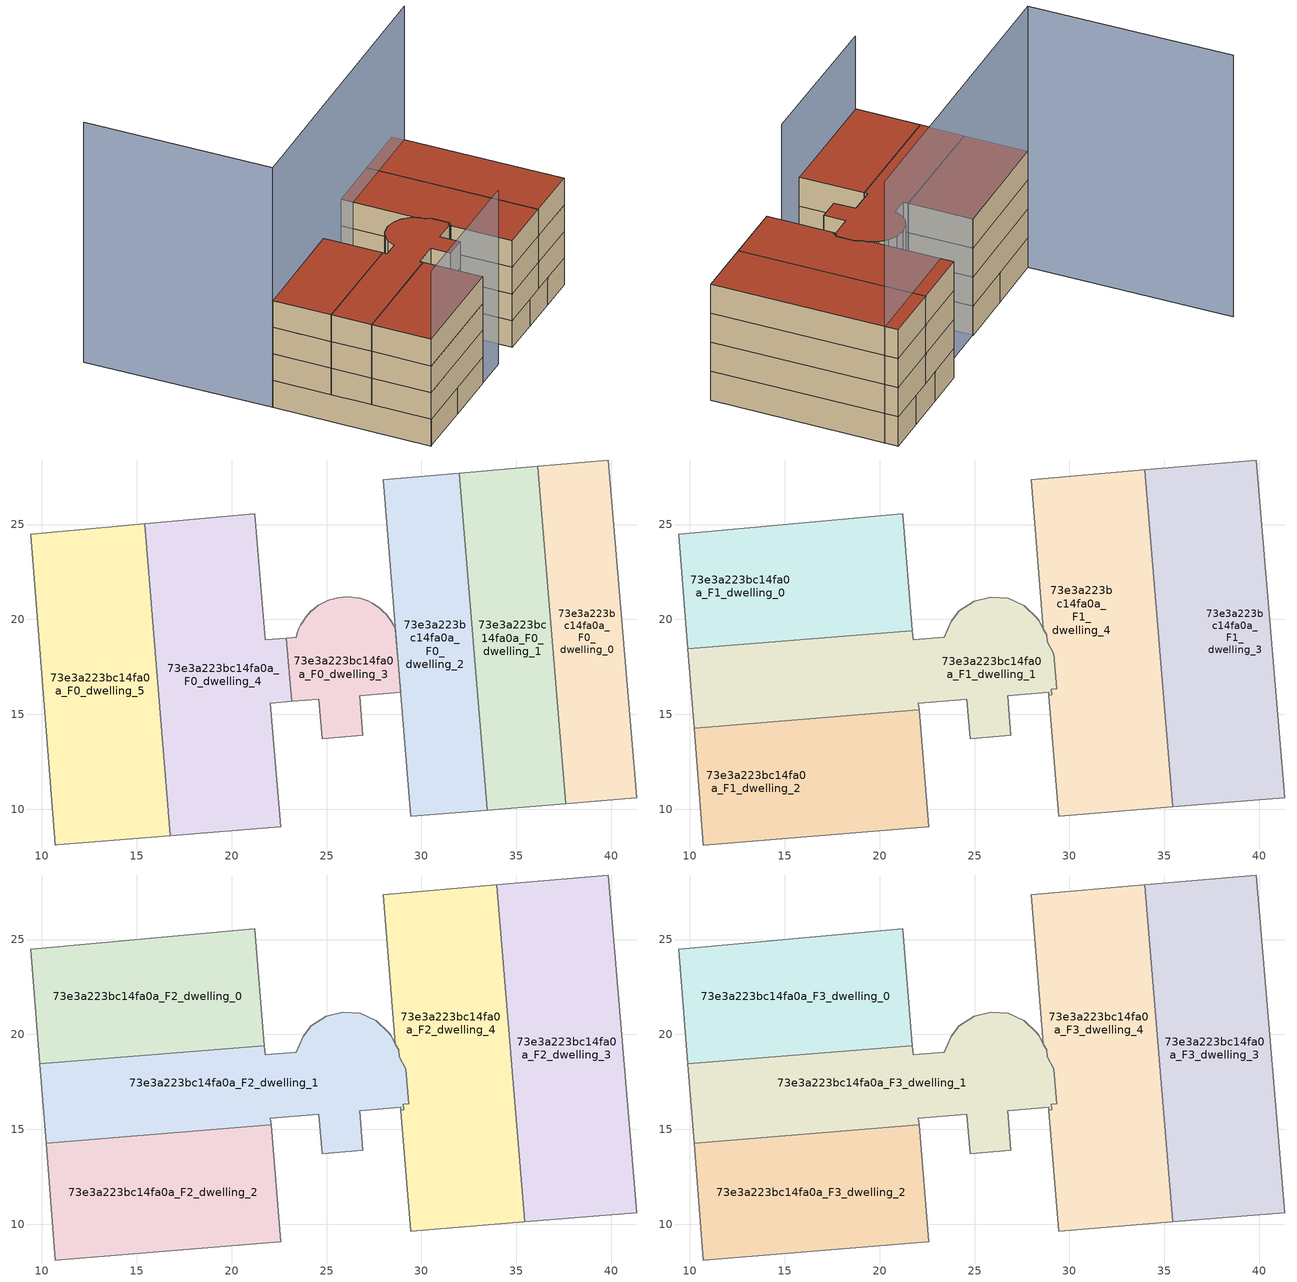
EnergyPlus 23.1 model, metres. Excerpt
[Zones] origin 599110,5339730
73e3a223bc14fa0a_F0_dwelling_0
 floor ground (EU_floor_Construction): 39.85,28.4 41.33,10.6 37.61,10.29 36.13,28.07 z0
 wall to 73e3a223bc14fa0a_F0_dwelling_1 (EU_wall_Construction): 36.13,28.07 37.61,10.29 z0:3
 wall adiabatic (EU_wall_Construction): 37.61,10.29 41.33,10.6 39.85,28.4 36.13,28.07 z0:3
73e3a223bc14fa0a_F0_dwelling_1
 floor ground (EU_floor_Construction): 36.13,28.07 37.61,10.29 33.46,9.96 31.98,27.71 z0
 wall to 73e3a223bc14fa0a_F0_dwelling_2 (EU_wall_Construction): 31.98,27.71 33.46,9.96 z0:3
 wall adiabatic (EU_wall_Construction): 36.13,28.07 31.98,27.71 / 33.46,9.96 37.61,10.29 z0:3
73e3a223bc14fa0a_F0_dwelling_2
 floor ground (EU_floor_Construction): 31.98,27.71 33.46,9.96 29.45,9.63 27.98,27.35 z0
 wall adiabatic (EU_wall_Construction): 31.98,27.71 27.98,27.35 29.45,9.63 33.46,9.96 z0:3
73e3a223bc14fa0a_F0_dwelling_3
 floor ground (EU_floor_Construction): 28.13,20.28 28.29,20.1 28.42,19.91 28.53,19.7 28.63,19.5 28.91,16.16 26.75,15.98 26.92,13.9 24.77,13.72 24.6,15.8 23.16,15.68 22.88,19.02 23.41,19.07 23.46,19.29 23.55,19.51 23.65,19.71 23.76,19.91 23.9,20.1 24.05,20.28 24.2,20.45 24.21,20.46 24.38,20.59 24.57,20.74 24.77,20.85 24.97,20.95 25.18,21.04 25.4,21.1 25.63,21.15 25.86,21.18 26.09,21.19 26.32,21.18 26.55,21.15 26.78,21.1 27,21.04 27.21,20.95 27.41,20.84 27.62,20.73 27.8,20.59 27.97,20.44 z0
 wall adiabatic (EU_wall_Construction): 23.16,15.68 24.6,15.8 24.77,13.72 26.92,13.9 26.75,15.98 28.91,16.16 28.63,19.5 28.53,19.7 28.42,19.91 28.29,20.1 28.13,20.28 27.97,20.44 27.8,20.59 27.62,20.73 27.41,20.84 27.21,20.95 27,21.04 26.78,21.1 26.55,21.15 26.32,21.18 26.09,21.19 25.86,21.18 25.63,21.15 25.4,21.1 25.18,21.04 24.97,20.95 24.77,20.85 24.57,20.74 24.38,20.59 24.21,20.46 24.2,20.45 24.05,20.28 23.9,20.1 23.76,19.91 23.65,19.71 23.55,19.51 23.46,19.29 23.41,19.07 22.88,19.02 z0:3
 wall to 73e3a223bc14fa0a_F0_dwelling_4 (EU_wall_Construction): 22.88,19.02 23.16,15.68 z0:3
 roof outside (EU_roof_Construction): 28.29,20.1 28.13,20.28 27.97,20.44 27.8,20.59 27.62,20.73 z3; 28.63,19.5 28.53,19.7 28.42,19.91 28.29,20.1 28.37,19.95 28.62,19.51 z3; 23.41,19.07 23.76,19.91 23.65,19.71 23.55,19.51 23.46,19.29 z3; 24.77,20.85 24.57,20.74 24.38,20.59 24.21,20.46 24.2,20.45 24.97,20.95 z3; 25.86,21.18 25.63,21.15 25.4,21.1 25.18,21.04 24.97,20.95 z3; 26.78,21.1 26.55,21.15 26.32,21.18 26.09,21.19 25.86,21.18 z3; 27.62,20.73 27.41,20.84 27.21,20.95 27,21.04 26.78,21.1 z3
73e3a223bc14fa0a_F0_dwelling_4
 floor ground (EU_floor_Construction): 21.22,25.56 21.77,18.93 22.88,19.02 23.16,15.68 22.05,15.59 22.59,9.08 16.78,8.61 15.41,25.03 z0
 wall adiabatic (EU_wall_Construction): 22.88,19.02 21.77,18.93 21.22,25.56 15.41,25.03 / 16.78,8.61 22.59,9.08 22.05,15.59 23.16,15.68 z0:3
 wall to 73e3a223bc14fa0a_F0_dwelling_5 (EU_wall_Construction): 15.41,25.03 16.78,8.61 z0:3
73e3a223bc14fa0a_F0_dwelling_5
 floor ground (EU_floor_Construction): 15.41,25.03 16.78,8.61 10.81,8.13 10.7,8.12 9.43,24.49 z0
 wall adiabatic (EU_wall_Construction): 15.41,25.03 9.43,24.49 10.7,8.12 10.81,8.13 16.78,8.61 z0:3
73e3a223bc14fa0a_F1_dwelling_0
 floor to 73e3a223bc14fa0a_F0_dwelling_5 (EU_floor_Construction): 15.41,25.03 15.92,18.94 9.9,18.45 9.43,24.49 z3
 floor to 73e3a223bc14fa0a_F0_dwelling_4 (EU_floor_Construction): 21.22,25.56 21.73,19.41 15.92,18.94 15.41,25.03 z3
 wall to 73e3a223bc14fa0a_F1_dwelling_1 (EU_wall_Construction): 9.9,18.45 21.73,19.41 z3:6
 wall adiabatic (EU_wall_Construction): 21.73,19.41 21.22,25.56 9.43,24.49 9.9,18.45 z3:6
73e3a223bc14fa0a_F1_dwelling_1
 floor to 73e3a223bc14fa0a_F0_dwelling_3 (EU_floor_Construction): 28.29,20.1 28.37,19.95 28.62,19.51 28.63,19.5 28.91,16.16 26.75,15.98 26.92,13.9 24.77,13.72 24.6,15.8 23.16,15.68 22.88,19.02 23.41,19.07 23.76,19.91 24.2,20.45 24.97,20.95 25.86,21.18 26.78,21.1 27.62,20.73 z3
 floor to 73e3a223bc14fa0a_F0_dwelling_2 (EU_floor_Construction): 28.8,19.18 28.83,18.83 29.19,18.2 29.34,16.35 29.04,16.32 29.07,16.03 28.92,16.01 28.63,19.49 z3
 floor to 73e3a223bc14fa0a_F0_dwelling_4 (EU_floor_Construction): 22.88,19.02 23.16,15.68 22.05,15.59 22.08,15.24 16.27,14.76 15.92,18.94 21.73,19.41 21.77,18.93 z3
 floor to 73e3a223bc14fa0a_F0_dwelling_5 (EU_floor_Construction): 15.92,18.94 16.27,14.76 10.22,14.27 9.9,18.45 z3
 wall to 73e3a223bc14fa0a_F1_dwelling_2 (EU_wall_Construction): 10.22,14.27 22.08,15.24 z3:6
 wall adiabatic (EU_wall_Construction): 9.9,18.45 10.22,14.27 / 28.63,19.5 28.62,19.51 28.37,19.95 28.29,20.1 27.62,20.73 26.78,21.1 25.86,21.18 24.97,20.95 24.2,20.45 23.76,19.91 23.41,19.07 21.77,18.93 21.73,19.41 / 29.04,16.32 29.33,16.35 / 22.08,15.24 22.05,15.59 24.6,15.8 24.77,13.72 26.92,13.9 26.75,15.98 28.91,16.16 28.92,16.01 z3:6
 wall to 73e3a223bc14fa0a_F1_dwelling_4 (EU_wall_Construction): 29.34,16.35 29.19,18.2 28.83,18.83 28.8,19.18 28.63,19.5 / 28.92,16.01 29.07,16.03 29.04,16.32 z3:6
73e3a223bc14fa0a_F1_dwelling_2
 floor outside (EU_floor_Construction): 22.59,9.08 10.7,8.12 10.81,8.13 z3
 floor to 73e3a223bc14fa0a_F0_dwelling_4 (EU_floor_Construction): 22.08,15.24 22.59,9.08 16.78,8.61 16.27,14.76 z3
 floor to 73e3a223bc14fa0a_F0_dwelling_5 (EU_floor_Construction): 16.27,14.76 16.78,8.61 10.81,8.13 10.7,8.12 10.22,14.27 z3
 wall adiabatic (EU_wall_Construction): 10.22,14.27 10.7,8.12 22.59,9.08 22.08,15.24 z3:6
73e3a223bc14fa0a_F1_dwelling_3
 floor to 73e3a223bc14fa0a_F0_dwelling_0 (EU_floor_Construction): 39.85,28.4 41.33,10.6 37.61,10.3 36.13,28.07 z3
 floor to 73e3a223bc14fa0a_F0_dwelling_1 (EU_floor_Construction): 36.13,28.07 37.61,10.3 35.44,10.12 33.96,27.88 z3
 wall to 73e3a223bc14fa0a_F1_dwelling_4 (EU_wall_Construction): 33.96,27.88 35.44,10.12 z3:6
 wall adiabatic (EU_wall_Construction): 35.44,10.12 41.33,10.6 39.85,28.4 33.96,27.88 z3:6
73e3a223bc14fa0a_F1_dwelling_4
 floor to 73e3a223bc14fa0a_F0_dwelling_1 (EU_floor_Construction): 33.96,27.88 35.44,10.12 33.46,9.96 31.98,27.71 z3
 floor to 73e3a223bc14fa0a_F0_dwelling_2 (EU_floor_Construction): 31.98,27.71 33.46,9.96 29.45,9.63 28.92,16.01 29.07,16.03 29.04,16.32 29.34,16.35 29.19,18.2 28.83,18.83 28.8,19.18 28.63,19.49 27.98,27.35 z3
 wall adiabatic (EU_wall_Construction): 33.96,27.88 27.98,27.35 28.63,19.5 / 28.92,16.01 29.45,9.63 35.44,10.12 / 29.34,16.35 29.04,16.32 z3:6
73e3a223bc14fa0a_F2_dwelling_0
 floor to 73e3a223bc14fa0a_F1_dwelling_0 (EU_floor_Construction): 21.22,25.56 21.73,19.41 9.9,18.45 9.43,24.49 z6
 wall to 73e3a223bc14fa0a_F2_dwelling_1 (EU_wall_Construction): 9.9,18.45 21.73,19.41 z6:9
 wall adiabatic (EU_wall_Construction): 21.73,19.41 21.22,25.56 9.43,24.49 9.9,18.45 z6:9
73e3a223bc14fa0a_F2_dwelling_1
 floor to 73e3a223bc14fa0a_F1_dwelling_1 (EU_floor_Construction): 28.29,20.1 28.37,19.95 28.62,19.51 28.63,19.5 28.8,19.18 28.83,18.83 29.19,18.2 29.34,16.35 29.04,16.32 29.07,16.03 28.92,16.01 28.91,16.16 26.75,15.98 26.92,13.9 24.77,13.72 24.6,15.8 22.05,15.59 22.08,15.24 10.22,14.27 9.9,18.45 21.73,19.41 21.77,18.93 23.41,19.07 23.76,19.91 24.2,20.45 24.97,20.95 25.86,21.18 26.78,21.1 27.62,20.73 z6
 wall to 73e3a223bc14fa0a_F2_dwelling_2 (EU_wall_Construction): 10.22,14.27 22.08,15.24 z6:9
 wall adiabatic (EU_wall_Construction): 9.9,18.45 10.22,14.27 / 28.63,19.5 28.62,19.51 28.37,19.95 28.29,20.1 27.62,20.73 26.78,21.1 25.86,21.18 24.97,20.95 24.2,20.45 23.76,19.91 23.41,19.07 21.77,18.93 21.73,19.41 / 29.04,16.32 29.33,16.35 / 22.08,15.24 22.05,15.59 24.6,15.8 24.77,13.72 26.92,13.9 26.75,15.98 28.91,16.16 28.92,16.01 z6:9
 wall to 73e3a223bc14fa0a_F2_dwelling_4 (EU_wall_Construction): 29.34,16.35 29.19,18.2 28.83,18.83 28.8,19.18 28.63,19.5 / 28.92,16.01 29.07,16.03 29.04,16.32 z6:9
73e3a223bc14fa0a_F2_dwelling_2
 floor to 73e3a223bc14fa0a_F1_dwelling_2 (EU_floor_Construction): 22.08,15.24 22.59,9.08 10.7,8.12 10.22,14.27 z6
 wall adiabatic (EU_wall_Construction): 10.22,14.27 10.7,8.12 22.59,9.08 22.08,15.24 z6:9
73e3a223bc14fa0a_F2_dwelling_3
 floor to 73e3a223bc14fa0a_F1_dwelling_3 (EU_floor_Construction): 39.85,28.4 41.33,10.6 35.44,10.12 33.96,27.88 z6
 wall to 73e3a223bc14fa0a_F2_dwelling_4 (EU_wall_Construction): 33.96,27.88 35.44,10.12 z6:9
 wall adiabatic (EU_wall_Construction): 35.44,10.12 41.33,10.6 39.85,28.4 33.96,27.88 z6:9
73e3a223bc14fa0a_F2_dwelling_4
 floor to 73e3a223bc14fa0a_F1_dwelling_4 (EU_floor_Construction): 33.96,27.88 35.44,10.12 29.45,9.63 28.92,16.01 29.07,16.03 29.04,16.32 29.34,16.35 29.19,18.2 28.83,18.83 28.8,19.18 28.63,19.5 27.98,27.35 z6
 wall adiabatic (EU_wall_Construction): 33.96,27.88 27.98,27.35 28.63,19.5 / 28.92,16.01 29.45,9.63 35.44,10.12 / 29.34,16.35 29.04,16.32 z6:9
73e3a223bc14fa0a_F3_dwelling_0
 floor to 73e3a223bc14fa0a_F2_dwelling_0 (EU_floor_Construction): 21.22,25.56 21.73,19.41 9.9,18.45 9.43,24.49 z9
 wall to 73e3a223bc14fa0a_F3_dwelling_1 (EU_wall_Construction): 9.9,18.45 21.73,19.41 z9:12
 wall adiabatic (EU_wall_Construction): 21.73,19.41 21.22,25.56 9.43,24.49 9.9,18.45 z9:12
 roof outside (EU_roof_Construction): 21.73,19.41 21.22,25.56 9.43,24.49 9.9,18.45 z12
73e3a223bc14fa0a_F3_dwelling_1
 floor to 73e3a223bc14fa0a_F2_dwelling_1 (EU_floor_Construction): 28.29,20.1 28.37,19.95 28.62,19.51 28.63,19.5 28.8,19.18 28.83,18.83 29.19,18.2 29.34,16.35 29.04,16.32 29.07,16.03 28.92,16.01 28.91,16.16 26.75,15.98 26.92,13.9 24.77,13.72 24.6,15.8 22.05,15.59 22.08,15.24 10.22,14.27 9.9,18.45 21.73,19.41 21.77,18.93 23.41,19.07 23.76,19.91 24.2,20.45 24.97,20.95 25.86,21.18 26.78,21.1 27.62,20.73 z9
 wall to 73e3a223bc14fa0a_F3_dwelling_2 (EU_wall_Construction): 10.22,14.27 22.08,15.24 z9:12
 wall adiabatic (EU_wall_Construction): 9.9,18.45 10.22,14.27 / 28.63,19.5 28.62,19.51 28.37,19.95 28.29,20.1 27.62,20.73 26.78,21.1 25.86,21.18 24.97,20.95 24.2,20.45 23.76,19.91 23.41,19.07 21.77,18.93 21.73,19.41 / 29.04,16.32 29.33,16.35 / 22.08,15.24 22.05,15.59 24.6,15.8 24.77,13.72 26.92,13.9 26.75,15.98 28.91,16.16 28.92,16.01 z9:12
 wall to 73e3a223bc14fa0a_F3_dwelling_4 (EU_wall_Construction): 29.34,16.35 29.19,18.2 28.83,18.83 28.8,19.18 28.63,19.5 / 28.92,16.01 29.07,16.03 29.04,16.32 z9:12
 roof outside (EU_roof_Construction): 29.07,16.03 29.04,16.32 29.33,16.35 29.19,18.2 28.83,18.83 28.8,19.18 28.63,19.5 28.62,19.51 28.37,19.95 28.29,20.1 27.62,20.73 26.78,21.1 25.86,21.18 24.97,20.95 24.2,20.45 23.76,19.91 23.41,19.07 21.77,18.93 21.73,19.41 9.9,18.45 10.22,14.27 22.08,15.24 22.05,15.59 24.6,15.8 24.77,13.72 26.92,13.9 26.75,15.98 28.91,16.16 28.92,16.01 z12
73e3a223bc14fa0a_F3_dwelling_2
 floor to 73e3a223bc14fa0a_F2_dwelling_2 (EU_floor_Construction): 22.08,15.24 22.59,9.08 10.7,8.12 10.22,14.27 z9
 wall adiabatic (EU_wall_Construction): 10.22,14.27 10.7,8.12 22.59,9.08 22.08,15.24 z9:12
 roof outside (EU_roof_Construction): 22.59,9.08 22.08,15.24 10.22,14.27 10.7,8.12 z12
73e3a223bc14fa0a_F3_dwelling_3
 floor to 73e3a223bc14fa0a_F2_dwelling_3 (EU_floor_Construction): 39.85,28.4 41.33,10.6 35.44,10.12 33.96,27.88 z9
 wall to 73e3a223bc14fa0a_F3_dwelling_4 (EU_wall_Construction): 33.96,27.88 35.44,10.12 z9:12
 wall adiabatic (EU_wall_Construction): 35.44,10.12 41.33,10.6 39.85,28.4 33.96,27.88 z9:12
 roof outside (EU_roof_Construction): 41.33,10.6 39.85,28.4 33.96,27.88 35.44,10.12 z12
73e3a223bc14fa0a_F3_dwelling_4
 floor to 73e3a223bc14fa0a_F2_dwelling_4 (EU_floor_Construction): 33.96,27.88 35.44,10.12 29.45,9.63 28.92,16.01 29.07,16.03 29.04,16.32 29.34,16.35 29.19,18.2 28.83,18.83 28.8,19.18 28.63,19.5 27.98,27.35 z9
 wall adiabatic (EU_wall_Construction): 33.96,27.88 27.98,27.35 28.63,19.5 / 28.92,16.01 29.45,9.63 35.44,10.12 / 29.34,16.35 29.04,16.32 z9:12
 roof outside (EU_roof_Construction): 35.44,10.12 33.96,27.88 27.98,27.35 28.63,19.5 28.8,19.18 28.83,18.83 29.19,18.2 29.34,16.35 29.04,16.32 29.07,16.03 28.92,16.01 29.45,9.63 z12
shading: 10.81,8.15 26.23,9.38 z0:19.6; 40.03,27.12 9.38,24.48 / 9.38,24.48 7.7,43.92 z0:27
[Building]
EU S2 Campaign: North Axis=0; Terrain=City; Solar Distribution=FullExterior
[Site:Location]
Vienna: Latitude=48; Longitude=16.5; Time Zone=1; Elevation=183
[SizingPeriod:WeatherFileDays]
AnnualSizingPeriod: Begin Month=1; Begin Day of Month=1; End Month=12; End Day of Month=31; Day of Week for Start Day=Monday; Use Weather File Daylight Saving Period=No; Use Weather File Rain and Snow Indicators=No
[MATERIAL]
EU_InternalMass_Material: Roughness=MediumRough; Thickness=0.1; Conductivity=1; Density=1800; Specific Heat=900; Thermal Absorptance=0.9; Solar Absorptance=0.7; Visible Absorptance=0.7
[MATERIAL:NOMASS] Roughness=MediumRough; Thermal Absorptance=0.9; Solar Absorptance=0.7; Visible Absorptance=0.7
Name | Thermal Resistance
EU_wall_NoMass | 0.942466
EU_roof_NoMass | 0.551687
EU_floor_NoMass | 0.66527
[CONSTRUCTION]
EU_wall_Construction: EU_wall_NoMass
EU_roof_Construction: EU_roof_NoMass
EU_floor_Construction: EU_floor_NoMass
EU_InternalMass_Construction: EU_InternalMass_Material
[ZONE] Type=1; Multiplier=1; Ceiling Height=autocalculate; Floor Area=autocalculate; Part of Total Floor Area=Yes
Name | Volume
73e3a223bc14fa0a_F0_dwelling_0 | 199.956
73e3a223bc14fa0a_F1_dwelling_0; 73e3a223bc14fa0a_F2_dwelling_0; 73e3a223bc14fa0a_F3_dwelling_0 | 217.45
73e3a223bc14fa0a_F0_dwelling_1 | 222.73
73e3a223bc14fa0a_F1_dwelling_1; 73e3a223bc14fa0a_F2_dwelling_1; 73e3a223bc14fa0a_F3_dwelling_1 | 256.774
73e3a223bc14fa0a_F0_dwelling_2 | 214.616
73e3a223bc14fa0a_F1_dwelling_2; 73e3a223bc14fa0a_F2_dwelling_2; 73e3a223bc14fa0a_F3_dwelling_2 | 220.704
73e3a223bc14fa0a_F0_dwelling_3 | 93.364
73e3a223bc14fa0a_F1_dwelling_3; 73e3a223bc14fa0a_F2_dwelling_3; 73e3a223bc14fa0a_F3_dwelling_3 | 316.66
73e3a223bc14fa0a_F0_dwelling_4 | 299.862
73e3a223bc14fa0a_F1_dwelling_4; 73e3a223bc14fa0a_F2_dwelling_4; 73e3a223bc14fa0a_F3_dwelling_4 | 317.292
73e3a223bc14fa0a_F0_dwelling_5 | 298.665
[INTERNALMASS] Construction=EU_InternalMass_Construction
Name | Zone or ZoneList | Surface Area
73e3a223bc14fa0a_F0_dwelling_0_EU_InternalMass | 73e3a223bc14fa0a_F0_dwelling_0 | 66.652
73e3a223bc14fa0a_F0_dwelling_1_EU_InternalMass | 73e3a223bc14fa0a_F0_dwelling_1 | 74.2432
73e3a223bc14fa0a_F0_dwelling_2_EU_InternalMass | 73e3a223bc14fa0a_F0_dwelling_2 | 71.5734
73e3a223bc14fa0a_F0_dwelling_3_EU_InternalMass | 73e3a223bc14fa0a_F0_dwelling_3 | 31.1225
73e3a223bc14fa0a_F0_dwelling_4_EU_InternalMass | 73e3a223bc14fa0a_F0_dwelling_4 | 99.9605
73e3a223bc14fa0a_F0_dwelling_5_EU_InternalMass | 73e3a223bc14fa0a_F0_dwelling_5 | 99.5468
73e3a223bc14fa0a_F1_dwelling_0_EU_InternalMass | 73e3a223bc14fa0a_F1_dwelling_0 | 72.4832
73e3a223bc14fa0a_F1_dwelling_1_EU_InternalMass | 73e3a223bc14fa0a_F1_dwelling_1 | 85.5916
73e3a223bc14fa0a_F1_dwelling_2_EU_InternalMass | 73e3a223bc14fa0a_F1_dwelling_2 | 73.5678
73e3a223bc14fa0a_F1_dwelling_3_EU_InternalMass | 73e3a223bc14fa0a_F1_dwelling_3 | 105.553
73e3a223bc14fa0a_F1_dwelling_4_EU_InternalMass | 73e3a223bc14fa0a_F1_dwelling_4 | 105.762
73e3a223bc14fa0a_F2_dwelling_0_EU_InternalMass | 73e3a223bc14fa0a_F2_dwelling_0 | 72.4832
73e3a223bc14fa0a_F2_dwelling_1_EU_InternalMass | 73e3a223bc14fa0a_F2_dwelling_1 | 85.5916
73e3a223bc14fa0a_F2_dwelling_2_EU_InternalMass | 73e3a223bc14fa0a_F2_dwelling_2 | 73.5678
73e3a223bc14fa0a_F2_dwelling_3_EU_InternalMass | 73e3a223bc14fa0a_F2_dwelling_3 | 105.553
73e3a223bc14fa0a_F2_dwelling_4_EU_InternalMass | 73e3a223bc14fa0a_F2_dwelling_4 | 105.762
73e3a223bc14fa0a_F3_dwelling_0_EU_InternalMass | 73e3a223bc14fa0a_F3_dwelling_0 | 72.4832
73e3a223bc14fa0a_F3_dwelling_1_EU_InternalMass | 73e3a223bc14fa0a_F3_dwelling_1 | 85.5916
73e3a223bc14fa0a_F3_dwelling_2_EU_InternalMass | 73e3a223bc14fa0a_F3_dwelling_2 | 73.5678
73e3a223bc14fa0a_F3_dwelling_3_EU_InternalMass | 73e3a223bc14fa0a_F3_dwelling_3 | 105.553
73e3a223bc14fa0a_F3_dwelling_4_EU_InternalMass | 73e3a223bc14fa0a_F3_dwelling_4 | 105.762
[OTHEREQUIPMENT] Fuel Type=Electricity; Design Level Calculation Method=Watts/Area; Power per Zone Floor Area=1; Fraction Latent=0; Fraction Radiant=0; Fraction Lost=0; Carbon Dioxide Generation Rate=0; EndUse Subcategory=EU_Step8_InternalGains
Name | Zone or ZoneList or Space or SpaceList | Schedule
EU_Step8_InternalGain_73e3a223bc14fa0a_F0_dwelling_0_f000 | 73e3a223bc14fa0a_F0_dwelling_0 | EU_Step8_GainSchedule_73e3a223bc14fa0a_F0_dwelling_0_f000
EU_Step8_InternalGain_73e3a223bc14fa0a_F0_dwelling_1_f000 | 73e3a223bc14fa0a_F0_dwelling_1 | EU_Step8_GainSchedule_73e3a223bc14fa0a_F0_dwelling_1_f000
EU_Step8_InternalGain_73e3a223bc14fa0a_F0_dwelling_2_f000 | 73e3a223bc14fa0a_F0_dwelling_2 | EU_Step8_GainSchedule_73e3a223bc14fa0a_F0_dwelling_2_f000
EU_Step8_InternalGain_73e3a223bc14fa0a_F0_dwelling_3_f000 | 73e3a223bc14fa0a_F0_dwelling_3 | EU_Step8_GainSchedule_73e3a223bc14fa0a_F0_dwelling_3_f000
EU_Step8_InternalGain_73e3a223bc14fa0a_F0_dwelling_4_f000 | 73e3a223bc14fa0a_F0_dwelling_4 | EU_Step8_GainSchedule_73e3a223bc14fa0a_F0_dwelling_4_f000
EU_Step8_InternalGain_73e3a223bc14fa0a_F0_dwelling_5_f000 | 73e3a223bc14fa0a_F0_dwelling_5 | EU_Step8_GainSchedule_73e3a223bc14fa0a_F0_dwelling_5_f000
EU_Step8_InternalGain_73e3a223bc14fa0a_F1_dwelling_0_f000 | 73e3a223bc14fa0a_F1_dwelling_0 | EU_Step8_GainSchedule_73e3a223bc14fa0a_F1_dwelling_0_f000
EU_Step8_InternalGain_73e3a223bc14fa0a_F1_dwelling_1_f000 | 73e3a223bc14fa0a_F1_dwelling_1 | EU_Step8_GainSchedule_73e3a223bc14fa0a_F1_dwelling_1_f000
EU_Step8_InternalGain_73e3a223bc14fa0a_F1_dwelling_2_f000 | 73e3a223bc14fa0a_F1_dwelling_2 | EU_Step8_GainSchedule_73e3a223bc14fa0a_F1_dwelling_2_f000
EU_Step8_InternalGain_73e3a223bc14fa0a_F1_dwelling_3_f000 | 73e3a223bc14fa0a_F1_dwelling_3 | EU_Step8_GainSchedule_73e3a223bc14fa0a_F1_dwelling_3_f000
EU_Step8_InternalGain_73e3a223bc14fa0a_F1_dwelling_4_f000 | 73e3a223bc14fa0a_F1_dwelling_4 | EU_Step8_GainSchedule_73e3a223bc14fa0a_F1_dwelling_4_f000
EU_Step8_InternalGain_73e3a223bc14fa0a_F2_dwelling_0_f000 | 73e3a223bc14fa0a_F2_dwelling_0 | EU_Step8_GainSchedule_73e3a223bc14fa0a_F2_dwelling_0_f000
EU_Step8_InternalGain_73e3a223bc14fa0a_F2_dwelling_1_f000 | 73e3a223bc14fa0a_F2_dwelling_1 | EU_Step8_GainSchedule_73e3a223bc14fa0a_F2_dwelling_1_f000
EU_Step8_InternalGain_73e3a223bc14fa0a_F2_dwelling_2_f000 | 73e3a223bc14fa0a_F2_dwelling_2 | EU_Step8_GainSchedule_73e3a223bc14fa0a_F2_dwelling_2_f000
EU_Step8_InternalGain_73e3a223bc14fa0a_F2_dwelling_3_f000 | 73e3a223bc14fa0a_F2_dwelling_3 | EU_Step8_GainSchedule_73e3a223bc14fa0a_F2_dwelling_3_f000
EU_Step8_InternalGain_73e3a223bc14fa0a_F2_dwelling_4_f000 | 73e3a223bc14fa0a_F2_dwelling_4 | EU_Step8_GainSchedule_73e3a223bc14fa0a_F2_dwelling_4_f000
EU_Step8_InternalGain_73e3a223bc14fa0a_F3_dwelling_0_f000 | 73e3a223bc14fa0a_F3_dwelling_0 | EU_Step8_GainSchedule_73e3a223bc14fa0a_F3_dwelling_0_f000
EU_Step8_InternalGain_73e3a223bc14fa0a_F3_dwelling_1_f000 | 73e3a223bc14fa0a_F3_dwelling_1 | EU_Step8_GainSchedule_73e3a223bc14fa0a_F3_dwelling_1_f000
EU_Step8_InternalGain_73e3a223bc14fa0a_F3_dwelling_2_f000 | 73e3a223bc14fa0a_F3_dwelling_2 | EU_Step8_GainSchedule_73e3a223bc14fa0a_F3_dwelling_2_f000
EU_Step8_InternalGain_73e3a223bc14fa0a_F3_dwelling_3_f000 | 73e3a223bc14fa0a_F3_dwelling_3 | EU_Step8_GainSchedule_73e3a223bc14fa0a_F3_dwelling_3_f000
EU_Step8_InternalGain_73e3a223bc14fa0a_F3_dwelling_4_f000 | 73e3a223bc14fa0a_F3_dwelling_4 | EU_Step8_GainSchedule_73e3a223bc14fa0a_F3_dwelling_4_f000
[ZONEVENTILATION:DESIGNFLOWRATE] Schedule=EU_AlwaysOn; Design Flow Rate Calculation Method=AirChanges/Hour; Air Changes per Hour=0.530523; Ventilation Type=Natural; Fan Pressure Rise=0; Fan Total Efficiency=1; Constant Term Coefficient=1; Temperature Term Coefficient=0; Velocity Term Coefficient=0; Velocity Squared Term Coefficient=0; Minimum Indoor Temperature=-100; Maximum Indoor Temperature=100; Delta Temperature=-100; Minimum Outdoor Temperature=-100; Maximum Outdoor Temperature=100; Maximum Wind Speed=40
Name | Zone or ZoneList or Space or SpaceList
EU_ConstantAir_73e3a223bc14fa0a_F0_dwelling_0 | 73e3a223bc14fa0a_F0_dwelling_0
EU_ConstantAir_73e3a223bc14fa0a_F0_dwelling_1 | 73e3a223bc14fa0a_F0_dwelling_1
EU_ConstantAir_73e3a223bc14fa0a_F0_dwelling_2 | 73e3a223bc14fa0a_F0_dwelling_2
EU_ConstantAir_73e3a223bc14fa0a_F0_dwelling_3 | 73e3a223bc14fa0a_F0_dwelling_3
EU_ConstantAir_73e3a223bc14fa0a_F0_dwelling_4 | 73e3a223bc14fa0a_F0_dwelling_4
EU_ConstantAir_73e3a223bc14fa0a_F0_dwelling_5 | 73e3a223bc14fa0a_F0_dwelling_5
EU_ConstantAir_73e3a223bc14fa0a_F1_dwelling_0 | 73e3a223bc14fa0a_F1_dwelling_0
EU_ConstantAir_73e3a223bc14fa0a_F1_dwelling_1 | 73e3a223bc14fa0a_F1_dwelling_1
EU_ConstantAir_73e3a223bc14fa0a_F1_dwelling_2 | 73e3a223bc14fa0a_F1_dwelling_2
EU_ConstantAir_73e3a223bc14fa0a_F1_dwelling_3 | 73e3a223bc14fa0a_F1_dwelling_3
EU_ConstantAir_73e3a223bc14fa0a_F1_dwelling_4 | 73e3a223bc14fa0a_F1_dwelling_4
EU_ConstantAir_73e3a223bc14fa0a_F2_dwelling_0 | 73e3a223bc14fa0a_F2_dwelling_0
EU_ConstantAir_73e3a223bc14fa0a_F2_dwelling_1 | 73e3a223bc14fa0a_F2_dwelling_1
EU_ConstantAir_73e3a223bc14fa0a_F2_dwelling_2 | 73e3a223bc14fa0a_F2_dwelling_2
EU_ConstantAir_73e3a223bc14fa0a_F2_dwelling_3 | 73e3a223bc14fa0a_F2_dwelling_3
EU_ConstantAir_73e3a223bc14fa0a_F2_dwelling_4 | 73e3a223bc14fa0a_F2_dwelling_4
EU_ConstantAir_73e3a223bc14fa0a_F3_dwelling_0 | 73e3a223bc14fa0a_F3_dwelling_0
EU_ConstantAir_73e3a223bc14fa0a_F3_dwelling_1 | 73e3a223bc14fa0a_F3_dwelling_1
EU_ConstantAir_73e3a223bc14fa0a_F3_dwelling_2 | 73e3a223bc14fa0a_F3_dwelling_2
EU_ConstantAir_73e3a223bc14fa0a_F3_dwelling_3 | 73e3a223bc14fa0a_F3_dwelling_3
EU_ConstantAir_73e3a223bc14fa0a_F3_dwelling_4 | 73e3a223bc14fa0a_F3_dwelling_4
[HVACTEMPLATE:THERMOSTAT] Constant Heating Setpoint=20; Constant Cooling Setpoint=50
EU_HeatOnly_73e3a223bc14fa0a_F0_dwelling_0; EU_HeatOnly_73e3a223bc14fa0a_F0_dwelling_1; EU_HeatOnly_73e3a223bc14fa0a_F0_dwelling_2; EU_HeatOnly_73e3a223bc14fa0a_F0_dwelling_3; EU_HeatOnly_73e3a223bc14fa0a_F0_dwelling_4; EU_HeatOnly_73e3a223bc14fa0a_F0_dwelling_5; EU_HeatOnly_73e3a223bc14fa0a_F1_dwelling_0; EU_HeatOnly_73e3a223bc14fa0a_F1_dwelling_1; EU_HeatOnly_73e3a223bc14fa0a_F1_dwelling_2; EU_HeatOnly_73e3a223bc14fa0a_F1_dwelling_3; EU_HeatOnly_73e3a223bc14fa0a_F1_dwelling_4; EU_HeatOnly_73e3a223bc14fa0a_F2_dwelling_0; EU_HeatOnly_73e3a223bc14fa0a_F2_dwelling_1; EU_HeatOnly_73e3a223bc14fa0a_F2_dwelling_2; EU_HeatOnly_73e3a223bc14fa0a_F2_dwelling_3; EU_HeatOnly_73e3a223bc14fa0a_F2_dwelling_4; EU_HeatOnly_73e3a223bc14fa0a_F3_dwelling_0; EU_HeatOnly_73e3a223bc14fa0a_F3_dwelling_1; EU_HeatOnly_73e3a223bc14fa0a_F3_dwelling_2; EU_HeatOnly_73e3a223bc14fa0a_F3_dwelling_3; EU_HeatOnly_73e3a223bc14fa0a_F3_dwelling_4
[HVACTEMPLATE:ZONE:IDEALLOADSAIRSYSTEM] System Availability Schedule=EU_AlwaysOn; Maximum Heating Supply Air Temperature=50; Minimum Cooling Supply Air Temperature=13; Maximum Heating Supply Air Humidity Ratio=0.0156; Minimum Cooling Supply Air Humidity Ratio=0.0077; Heating Limit=NoLimit; Cooling Limit=NoLimit; Heating Availability Schedule=EU_AlwaysOn; Cooling Availability Schedule=EU_CoolingOff; Dehumidification Control Type=ConstantSensibleHeatRatio; Cooling Sensible Heat Ratio=0.7; Dehumidification Setpoint=60; Humidification Control Type=None; Humidification Setpoint=30; Outdoor Air Method=None; Outdoor Air Flow Rate per Person=0.00944; Outdoor Air Flow Rate per Zone Floor Area=0; Outdoor Air Flow Rate per Zone=0; Demand Controlled Ventilation Type=None; Outdoor Air Economizer Type=NoEconomizer; Heat Recovery Type=None; Sensible Heat Recovery Effectiveness=0.7; Latent Heat Recovery Effectiveness=0.65
Name | Template Thermostat
73e3a223bc14fa0a_F0_dwelling_0 | EU_HeatOnly_73e3a223bc14fa0a_F0_dwelling_0
73e3a223bc14fa0a_F0_dwelling_1 | EU_HeatOnly_73e3a223bc14fa0a_F0_dwelling_1
73e3a223bc14fa0a_F0_dwelling_2 | EU_HeatOnly_73e3a223bc14fa0a_F0_dwelling_2
73e3a223bc14fa0a_F0_dwelling_3 | EU_HeatOnly_73e3a223bc14fa0a_F0_dwelling_3
73e3a223bc14fa0a_F0_dwelling_4 | EU_HeatOnly_73e3a223bc14fa0a_F0_dwelling_4
73e3a223bc14fa0a_F0_dwelling_5 | EU_HeatOnly_73e3a223bc14fa0a_F0_dwelling_5
73e3a223bc14fa0a_F1_dwelling_0 | EU_HeatOnly_73e3a223bc14fa0a_F1_dwelling_0
73e3a223bc14fa0a_F1_dwelling_1 | EU_HeatOnly_73e3a223bc14fa0a_F1_dwelling_1
73e3a223bc14fa0a_F1_dwelling_2 | EU_HeatOnly_73e3a223bc14fa0a_F1_dwelling_2
73e3a223bc14fa0a_F1_dwelling_3 | EU_HeatOnly_73e3a223bc14fa0a_F1_dwelling_3
73e3a223bc14fa0a_F1_dwelling_4 | EU_HeatOnly_73e3a223bc14fa0a_F1_dwelling_4
73e3a223bc14fa0a_F2_dwelling_0 | EU_HeatOnly_73e3a223bc14fa0a_F2_dwelling_0
73e3a223bc14fa0a_F2_dwelling_1 | EU_HeatOnly_73e3a223bc14fa0a_F2_dwelling_1
73e3a223bc14fa0a_F2_dwelling_2 | EU_HeatOnly_73e3a223bc14fa0a_F2_dwelling_2
73e3a223bc14fa0a_F2_dwelling_3 | EU_HeatOnly_73e3a223bc14fa0a_F2_dwelling_3
73e3a223bc14fa0a_F2_dwelling_4 | EU_HeatOnly_73e3a223bc14fa0a_F2_dwelling_4
73e3a223bc14fa0a_F3_dwelling_0 | EU_HeatOnly_73e3a223bc14fa0a_F3_dwelling_0
73e3a223bc14fa0a_F3_dwelling_1 | EU_HeatOnly_73e3a223bc14fa0a_F3_dwelling_1
73e3a223bc14fa0a_F3_dwelling_2 | EU_HeatOnly_73e3a223bc14fa0a_F3_dwelling_2
73e3a223bc14fa0a_F3_dwelling_3 | EU_HeatOnly_73e3a223bc14fa0a_F3_dwelling_3
73e3a223bc14fa0a_F3_dwelling_4 | EU_HeatOnly_73e3a223bc14fa0a_F3_dwelling_4
[SIZING:ZONE] Zone Cooling Design Supply Air Temperature Input Method=SupplyAirTemperature; Zone Cooling Design Supply Air Temperature=13; Zone Heating Design Supply Air Temperature Input Method=SupplyAirTemperature; Zone Heating Design Supply Air Temperature=50; Zone Cooling Design Supply Air Humidity Ratio=0.008; Zone Heating Design Supply Air Humidity Ratio=0.008; Cooling Design Air Flow Method=DesignDay; Cooling Design Air Flow Rate=0; Cooling Minimum Air Flow per Zone Floor Area=0.000762; Cooling Minimum Air Flow=0; Cooling Minimum Air Flow Fraction=0.2; Heating Design Air Flow Method=DesignDay; Heating Design Air Flow Rate=0; Heating Maximum Air Flow per Zone Floor Area=0.002032; Heating Maximum Air Flow=0.141576; Heating Maximum Air Flow Fraction=0.3; Account for Dedicated Outdoor Air System=No; Dedicated Outdoor Air System Control Strategy=NeutralSupplyAir; Dedicated Outdoor Air Low Setpoint Temperature for Design=autosize; Dedicated Outdoor Air High Setpoint Temperature for Design=autosize; Zone Load Sizing Method=Sensible Load Only No Latent Load; Zone Latent Cooling Design Supply Air Humidity Ratio Input Method=HumidityRatioDifference; Zone Cooling Design Supply Air Humidity Ratio Difference=0.005; Zone Latent Heating Design Supply Air Humidity Ratio Input Method=HumidityRatioDifference; Zone Humidification Design Supply Air Humidity Ratio Difference=0.005
73e3a223bc14fa0a_F0_dwelling_0; 73e3a223bc14fa0a_F0_dwelling_1; 73e3a223bc14fa0a_F0_dwelling_2; 73e3a223bc14fa0a_F0_dwelling_3; 73e3a223bc14fa0a_F0_dwelling_4; 73e3a223bc14fa0a_F0_dwelling_5; 73e3a223bc14fa0a_F1_dwelling_0; 73e3a223bc14fa0a_F1_dwelling_1; 73e3a223bc14fa0a_F1_dwelling_2; 73e3a223bc14fa0a_F1_dwelling_3; 73e3a223bc14fa0a_F1_dwelling_4; 73e3a223bc14fa0a_F2_dwelling_0; 73e3a223bc14fa0a_F2_dwelling_1; 73e3a223bc14fa0a_F2_dwelling_2; 73e3a223bc14fa0a_F2_dwelling_3; 73e3a223bc14fa0a_F2_dwelling_4; 73e3a223bc14fa0a_F3_dwelling_0; 73e3a223bc14fa0a_F3_dwelling_1; 73e3a223bc14fa0a_F3_dwelling_2; 73e3a223bc14fa0a_F3_dwelling_3; 73e3a223bc14fa0a_F3_dwelling_4
[SCHEDULE:CONSTANT]
Name | Hourly Value
EU_AlwaysOn | 1
EU_CoolingOff | 0
[SCHEDULE:FILE] Column Number=1; Rows to Skip at Top=0; Number of Hours of Data=8760; Column Separator=Comma; Interpolate to Timestep=No; Minutes per Item=60; Adjust Schedule for Daylight Savings=Yes
Name | File
EU_Step8_GainSchedule_73e3a223bc14fa0a_F0_dwelling_0_f000 | ../../schedules/73e3a223bc14fa0a/73e3a223bc14fa0a_F0_dwelling_0_f000_gain.csv
EU_Step8_GainSchedule_73e3a223bc14fa0a_F0_dwelling_1_f000 | ../../schedules/73e3a223bc14fa0a/73e3a223bc14fa0a_F0_dwelling_1_f000_gain.csv
EU_Step8_GainSchedule_73e3a223bc14fa0a_F0_dwelling_2_f000 | ../../schedules/73e3a223bc14fa0a/73e3a223bc14fa0a_F0_dwelling_2_f000_gain.csv
EU_Step8_GainSchedule_73e3a223bc14fa0a_F0_dwelling_3_f000 | ../../schedules/73e3a223bc14fa0a/73e3a223bc14fa0a_F0_dwelling_3_f000_gain.csv
EU_Step8_GainSchedule_73e3a223bc14fa0a_F0_dwelling_4_f000 | ../../schedules/73e3a223bc14fa0a/73e3a223bc14fa0a_F0_dwelling_4_f000_gain.csv
EU_Step8_GainSchedule_73e3a223bc14fa0a_F0_dwelling_5_f000 | ../../schedules/73e3a223bc14fa0a/73e3a223bc14fa0a_F0_dwelling_5_f000_gain.csv
EU_Step8_GainSchedule_73e3a223bc14fa0a_F1_dwelling_0_f000 | ../../schedules/73e3a223bc14fa0a/73e3a223bc14fa0a_F1_dwelling_0_f000_gain.csv
EU_Step8_GainSchedule_73e3a223bc14fa0a_F1_dwelling_1_f000 | ../../schedules/73e3a223bc14fa0a/73e3a223bc14fa0a_F1_dwelling_1_f000_gain.csv
EU_Step8_GainSchedule_73e3a223bc14fa0a_F1_dwelling_2_f000 | ../../schedules/73e3a223bc14fa0a/73e3a223bc14fa0a_F1_dwelling_2_f000_gain.csv
EU_Step8_GainSchedule_73e3a223bc14fa0a_F1_dwelling_3_f000 | ../../schedules/73e3a223bc14fa0a/73e3a223bc14fa0a_F1_dwelling_3_f000_gain.csv
EU_Step8_GainSchedule_73e3a223bc14fa0a_F1_dwelling_4_f000 | ../../schedules/73e3a223bc14fa0a/73e3a223bc14fa0a_F1_dwelling_4_f000_gain.csv
EU_Step8_GainSchedule_73e3a223bc14fa0a_F2_dwelling_0_f000 | ../../schedules/73e3a223bc14fa0a/73e3a223bc14fa0a_F2_dwelling_0_f000_gain.csv
EU_Step8_GainSchedule_73e3a223bc14fa0a_F2_dwelling_1_f000 | ../../schedules/73e3a223bc14fa0a/73e3a223bc14fa0a_F2_dwelling_1_f000_gain.csv
EU_Step8_GainSchedule_73e3a223bc14fa0a_F2_dwelling_2_f000 | ../../schedules/73e3a223bc14fa0a/73e3a223bc14fa0a_F2_dwelling_2_f000_gain.csv
EU_Step8_GainSchedule_73e3a223bc14fa0a_F2_dwelling_3_f000 | ../../schedules/73e3a223bc14fa0a/73e3a223bc14fa0a_F2_dwelling_3_f000_gain.csv
EU_Step8_GainSchedule_73e3a223bc14fa0a_F2_dwelling_4_f000 | ../../schedules/73e3a223bc14fa0a/73e3a223bc14fa0a_F2_dwelling_4_f000_gain.csv
EU_Step8_GainSchedule_73e3a223bc14fa0a_F3_dwelling_0_f000 | ../../schedules/73e3a223bc14fa0a/73e3a223bc14fa0a_F3_dwelling_0_f000_gain.csv
EU_Step8_GainSchedule_73e3a223bc14fa0a_F3_dwelling_1_f000 | ../../schedules/73e3a223bc14fa0a/73e3a223bc14fa0a_F3_dwelling_1_f000_gain.csv
EU_Step8_GainSchedule_73e3a223bc14fa0a_F3_dwelling_2_f000 | ../../schedules/73e3a223bc14fa0a/73e3a223bc14fa0a_F3_dwelling_2_f000_gain.csv
EU_Step8_GainSchedule_73e3a223bc14fa0a_F3_dwelling_3_f000 | ../../schedules/73e3a223bc14fa0a/73e3a223bc14fa0a_F3_dwelling_3_f000_gain.csv
EU_Step8_GainSchedule_73e3a223bc14fa0a_F3_dwelling_4_f000 | ../../schedules/73e3a223bc14fa0a/73e3a223bc14fa0a_F3_dwelling_4_f000_gain.csv
